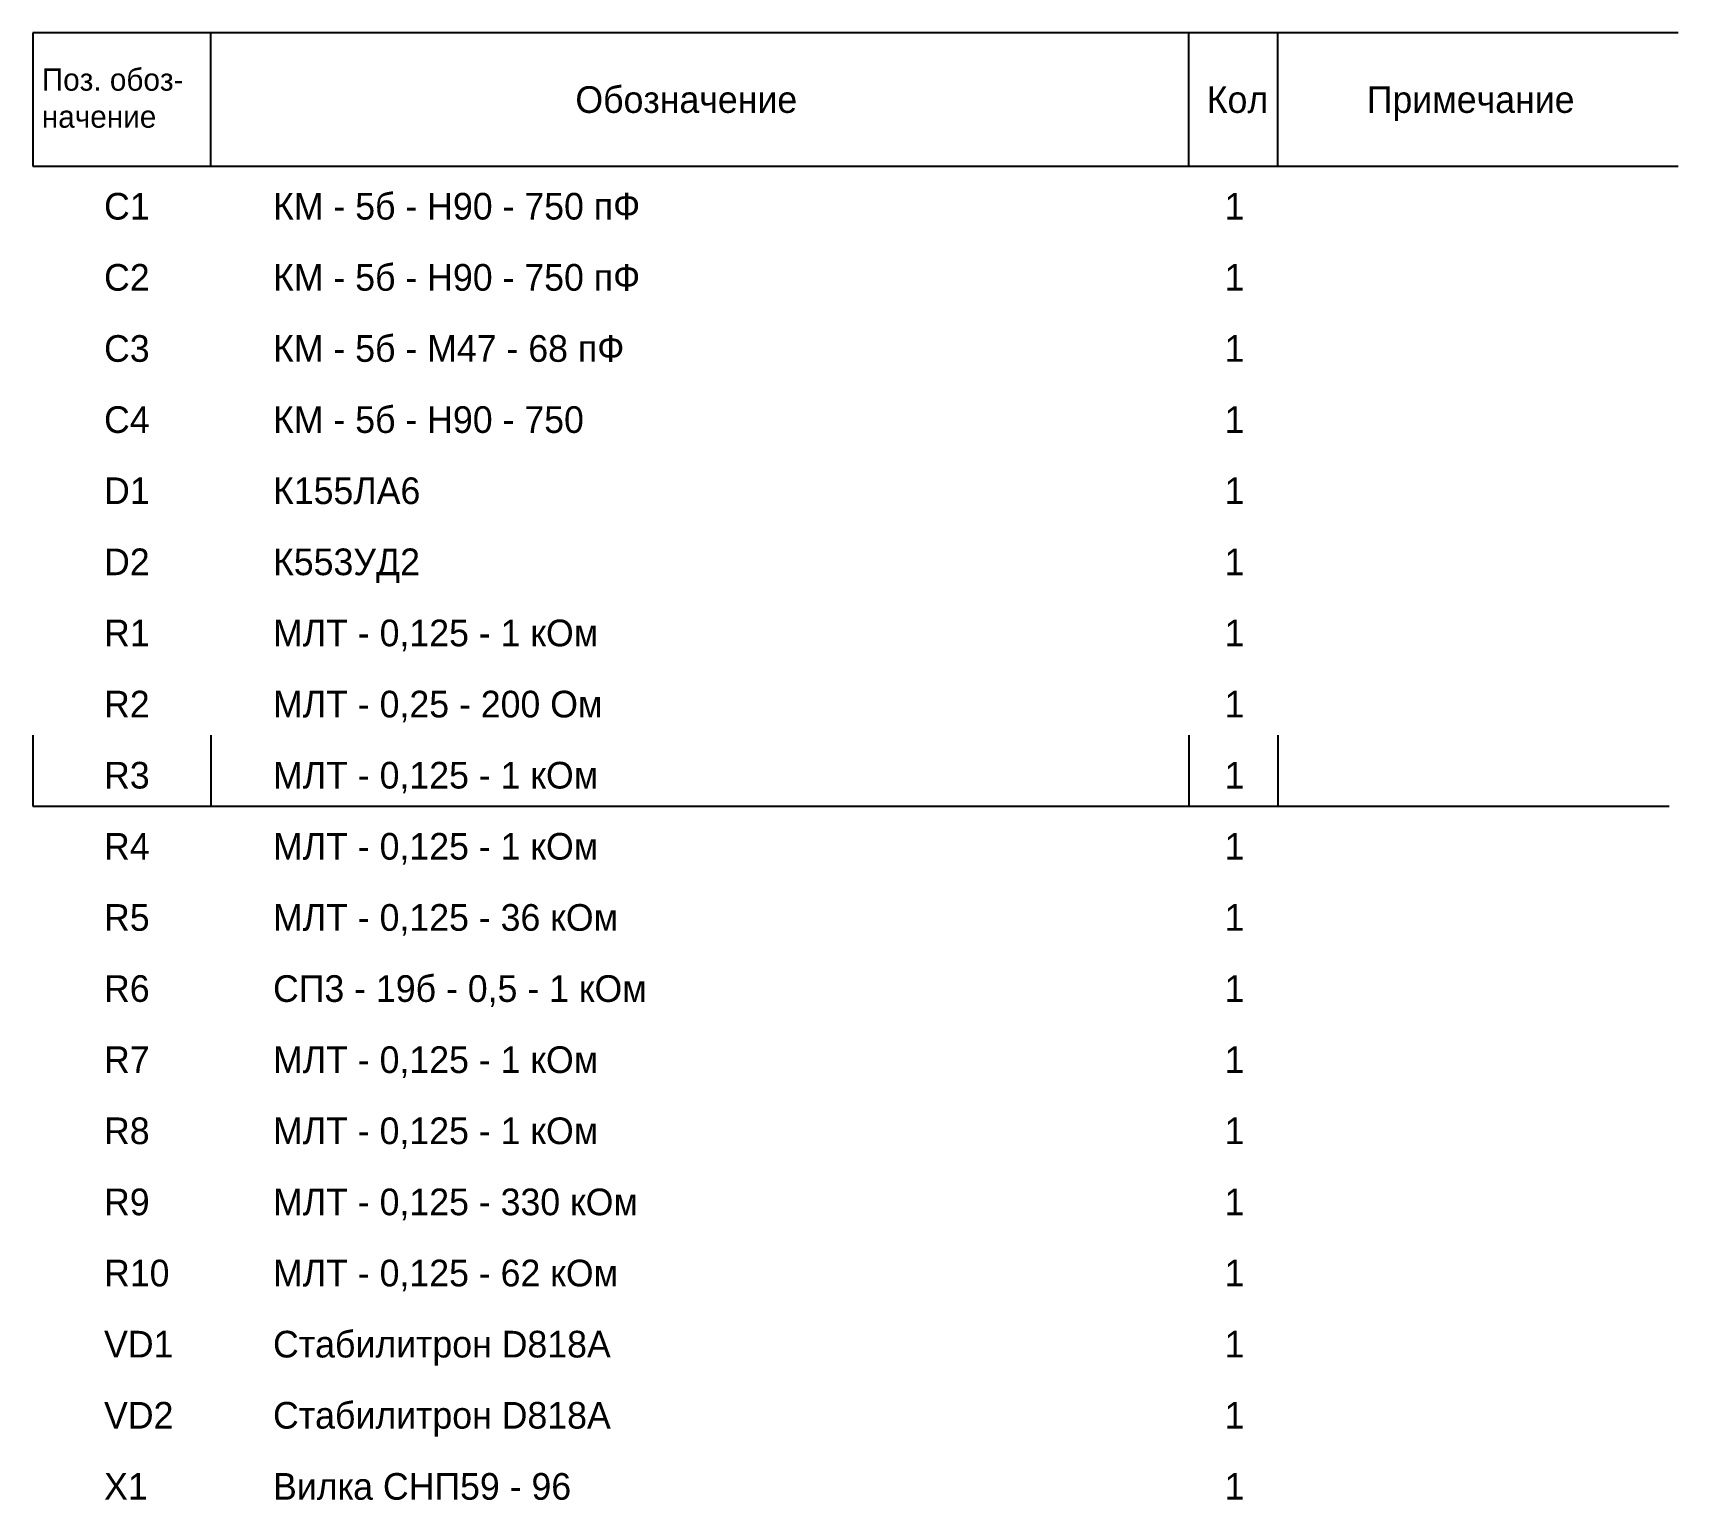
# Model space of a CAD drawing. Extents: x 0 to 185, y -165 to 0.
import ezdxf

# ---------------------------------------------------------------- set-up
doc = ezdxf.new("R2010")
doc.units = 0
doc.layers.get('0').update_dxf_attribs({"linetype": 'CONTINUOUS'})
doc.styles.add('cyrillic_ii', font='cyrillic_ii')

msp = doc.modelspace()

# ---------------------------------------------------------------- linework, layer by layer
for p, q in [((185, 0), (0, 0)), ((0, 0), (0, -15)), ((20, -15), (20, 0)), ((130, -15), (130, 0)), ((140, -15), (140, 0)), ((0, -15), (20, -15)), ((20, -15), (130, -15)), ((130, -15), (140, -15)), ((140, -15), (185, -15)), ((0, -79), (0, -87)), ((20, -79), (20, -87)), ((130, -79), (130, -87)), ((140, -79), (140, -87)), ((0, -87), (184, -87))]:
    msp.add_line(p, q)

# ---------------------------------------------------------------- texts
at = {"attachment_point": 1, "style": 'cyrillic_ii'}
for s, insert, char_height, width in [('Поз. обоз-\\Pначение', (1, -4), 2.5, 17.6806), ('Обозначение', (61, -6), 3, 25.4833), ('Кол', (132, -6), 3, 6.3333), ('Примечание', (150, -6), 3, 23.5), ('C1', (8, -18), 3, 3), ('КМ - 5б - Н90 - 750 пФ', (27, -18), 3, 51.75), ('1', (134, -18), 3, 0.6667), ('КМ - 5б - Н90 - 750 пФ', (27, -26), 3, 51.75), ('C2', (8, -26), 3, 3.6667), ('1', (134, -26), 3, 0.6667), ('C3', (8, -34), 3, 3.6667), ('КМ - 5б - М47 - 68 пФ', (27, -34), 3, 50.0833), ('1', (134, -34), 3, 0.6667), ('C4', (8, -42), 3, 4), ('КМ - 5б - Н90 - 750', (27, -42), 3, 44.1667), ('1', (134, -42), 3, 0.6667), ('D1', (8, -50), 3, 3.3333), ('К155ЛА6', (27, -50), 3, 16), ('1', (134, -50), 3, 0.6667), ('D2', (8, -58), 3, 4), ('К553УД2', (27, -58), 3, 16.6667), ('1', (134, -58), 3, 0.6667), ('R1', (8, -66), 3, 3.3333), ('МЛТ - 0,125 - 1 кОм', (27, -66), 3, 42.75), ('1', (134, -66), 3, 0.6667), ('R2', (8, -74), 3, 4), ('МЛТ - 0,25 - 200 Ом', (27, -74), 3, 44.0833), ('1', (134, -74), 3, 0.6667), ('R3', (8, -82), 3, 4), ('МЛТ - 0,125 - 1 кОм', (27, -82), 3, 42.75), ('1', (134, -82), 3, 0.6667), ('R4', (8, -90), 3, 4.3333), ('МЛТ - 0,125 - 1 кОм', (27, -90), 3, 42.75), ('1', (134, -90), 3, 0.6667), ('R5', (8, -98), 3, 4), ('МЛТ - 0,125 - 36 кОм', (27, -98), 3, 45.75), ('1', (134, -98), 3, 0.6667), ('R6', (8, -106), 3, 4), ('СП3 - 19б - 0,5 - 1 кОм', (27, -106), 3, 50.5833), ('1', (134, -106), 3, 0.6667), ('R7', (8, -114), 3, 4), ('МЛТ - 0,125 - 1 кОм', (27, -114), 3, 42.75), ('1', (134, -114), 3, 0.6667), ('R8', (8, -122), 3, 4), ('МЛТ - 0,125 - 1 кОм', (27, -122), 3, 42.75), ('1', (134, -122), 3, 0.6667), ('R9', (8, -130), 3, 4), ('МЛТ - 0,125 - 330 кОм', (27, -130), 3, 48.0833), ('1', (134, -130), 3, 0.6667), ('R10', (8, -138), 3, 5.6667), ('МЛТ - 0,125 - 62 кОм', (27, -138), 3, 45.75), ('1', (134, -138), 3, 0.6667), ('VD1', (8, -146), 3, 6.3333), ('Стабилитрон D818A', (27, -146), 3, 40.75), ('1', (134, -146), 3, 0.6667), ('VD2', (8, -154), 3, 7), ('Стабилитрон D818A', (27, -154), 3, 40.75), ('1', (134, -154), 3, 0.6667), ('X1', (8, -162), 3, 3.6667), ('Вилка СНП59 - 96', (27, -162), 3, 37.5833), ('1', (134, -162), 3, 0.6667)]:
    msp.add_mtext(s, dxfattribs=dict(at, insert=insert, char_height=char_height, width=width))

doc.saveas('drawing.dxf')
